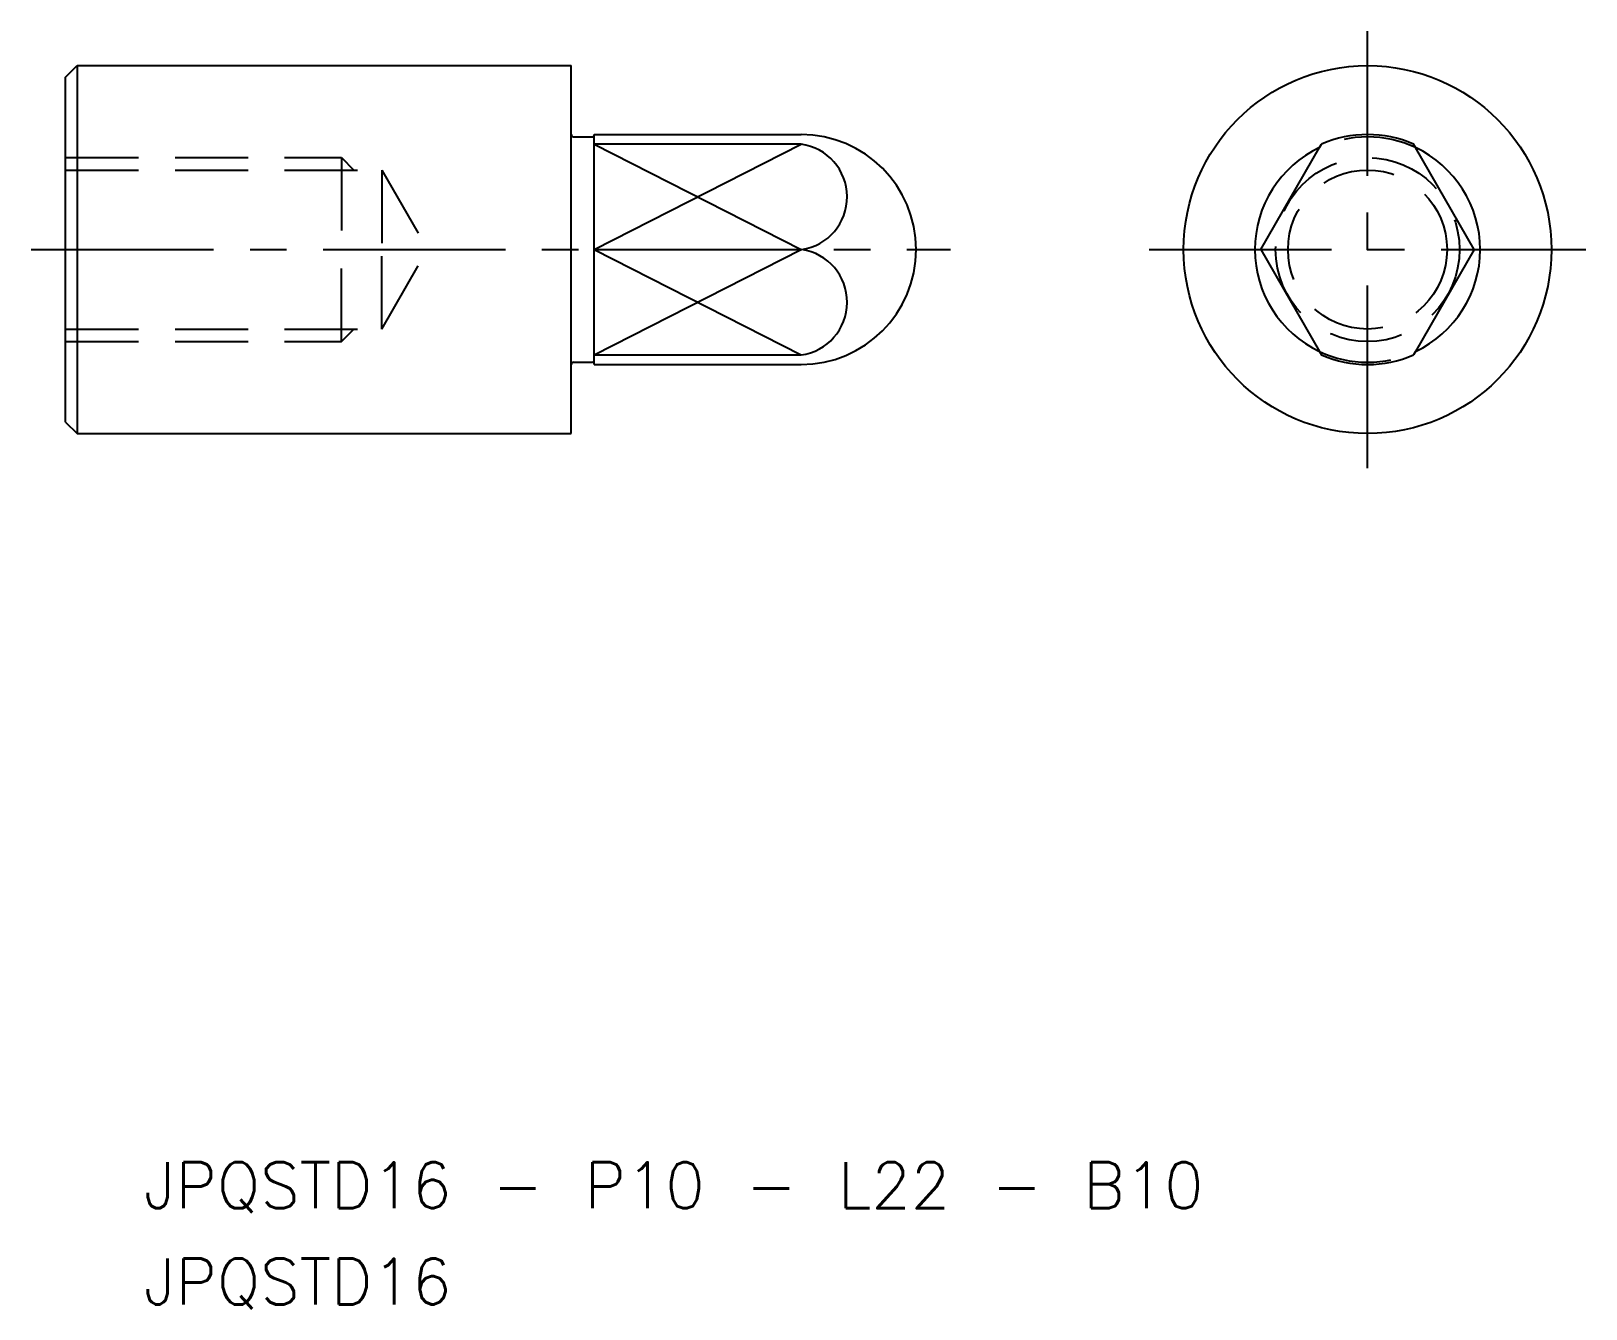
# Model space of a CAD drawing. Extents: x 18.6 to 86.2, y 15.6 to 71.2.
import ezdxf

# ---------------------------------------------------------------- set-up
doc = ezdxf.new("R2010")
doc.units = 0
doc.header["$LTSCALE"] = 0.25
doc.linetypes.add('CENTER', pattern=[50.8, 31.75, -6.35, 6.35, -6.35])
doc.linetypes.add('DASHED', pattern=[19.05, 12.7, -6.35])
doc.layers.get('0').update_dxf_attribs({"linetype": 'CONTINUOUS'})
doc.layers.add('4', color=3, linetype='CONTINUOUS')
doc.layers.add('CENTER', color=1, linetype='CENTER')
doc.styles.get("Standard").update_dxf_attribs({"font": 'txt.shx'})

msp = doc.modelspace()

# ---------------------------------------------------------------- linework, layer by layer
for p, q in [((20.073, 69.191), (20.573, 69.691)), ((20.573, 69.691), (42.073, 69.691)), ((20.573, 69.691), (20.573, 53.691)), ((42.073, 66.691), (42.073, 69.691)), ((20.073, 54.191), (20.073, 69.191)), ((42.073, 56.691), (42.073, 66.691)), ((42.173, 66.591), (42.973, 66.591)), ((43.073, 56.691), (43.073, 66.691)), ((43.073, 66.691), (52.073, 66.691)), ((52.073, 66.273), (43.073, 66.273)), ((72.067, 61.691), (74.627, 66.125)), ((74.627, 66.125), (74.713, 66.273)), ((78.799, 66.125), (78.713, 66.273)), ((81.358, 61.691), (78.799, 66.125)), ((43.073, 61.691), (52.073, 61.691)), ((72.067, 61.691), (74.627, 57.257)), ((81.358, 61.691), (78.799, 57.257)), ((43.073, 57.108), (52.073, 57.108)), ((74.627, 57.257), (74.713, 57.108)), ((78.799, 57.257), (78.713, 57.108)), ((42.073, 53.691), (42.073, 56.691)), ((42.173, 56.791), (42.973, 56.791)), ((43.073, 56.691), (52.073, 56.691)), ((20.573, 53.691), (42.073, 53.691))]:
    msp.add_line(p, q)
at = {"color": 3, "linetype": 'DASHED'}
for p, q in [((20.073, 65.691), (32.073, 65.691)), ((32.073, 65.691), (32.615, 65.149)), ((32.073, 65.691), (32.073, 61.691)), ((20.073, 65.149), (33.825, 65.149)), ((33.825, 65.149), (33.825, 61.691)), ((33.825, 65.149), (35.822, 61.691)), ((32.073, 57.691), (32.073, 61.691)), ((33.825, 58.233), (35.822, 61.691)), ((33.825, 58.233), (33.825, 61.691)), ((20.073, 58.233), (33.825, 58.233)), ((32.073, 57.691), (32.615, 58.233)), ((20.073, 57.691), (32.073, 57.691))]:
    msp.add_line(p, q, dxfattribs=at)
at = {"color": 7, "linetype": 'CONTINUOUS'}
msp.add_line((20.073, 54.191), (20.573, 53.691), dxfattribs=at)
msp.add_circle((76.713, 61.691), 8)
at = {"color": 3, "linetype": 'DASHED'}
for radius in [4, 3.458]:
    msp.add_circle((76.713, 61.691), radius, dxfattribs=at)
for centre, radius, start, end in [((42.173, 66.691), 0.1, 180, 270), ((42.973, 66.691), 0.1, 270, 0), ((52.073, 61.691), 5, 270, 90), ((76.713, 61.691), 4.9, 295.19401, 295.19401), ((76.713, 61.691), 5, 66.42182, 113.57818), ((51.758, 63.98), 2.315, 278.57007, 82.1801), ((76.713, 61.691), 4.9, 115.19401, 244.80599), ((76.713, 61.691), 4.9, 295.19401, 64.80599), ((51.758, 59.402), 2.315, 277.8199, 81.42993), ((76.713, 61.691), 5, 246.42182, 293.57818), ((42.173, 56.691), 0.1, 90, 180), ((42.973, 56.691), 0.1, 0, 90)]:
    msp.add_arc(centre, radius, start, end)
for start, end in [(64.80599, 115.19401), (244.80599, 295.19401)]:
    msp.add_arc((76.713, 61.691), 4.9, start, end, dxfattribs=at)
msp.add_point((42.073, 61.691))
at = {"layer": '4'}
for p, q in [((43.073, 66.273), (52.073, 61.691)), ((43.073, 61.691), (52.073, 66.273)), ((43.073, 57.108), (52.073, 61.691)), ((43.073, 61.691), (52.073, 57.108))]:
    msp.add_line(p, q, dxfattribs=at)
at = {"layer": 'CENTER', "color": 1, "linetype": 'CENTER'}
for p, q in [((76.713, 52.191), (76.713, 71.191)), ((18.573, 61.691), (58.573, 61.691)), ((67.213, 61.691), (86.213, 61.691))]:
    msp.add_line(p, q, dxfattribs=at)
msp.add_point((76.713, 61.691), dxfattribs=at)

# ---------------------------------------------------------------- texts
for s, p in [('JPQSTD16 - P10 - L22 - B10', (23.482, 20)), ('JPQSTD16', (23.482, 15.813))]:
    msp.add_text(s, height=2).set_placement(p)

doc.saveas('drawing.dxf')
